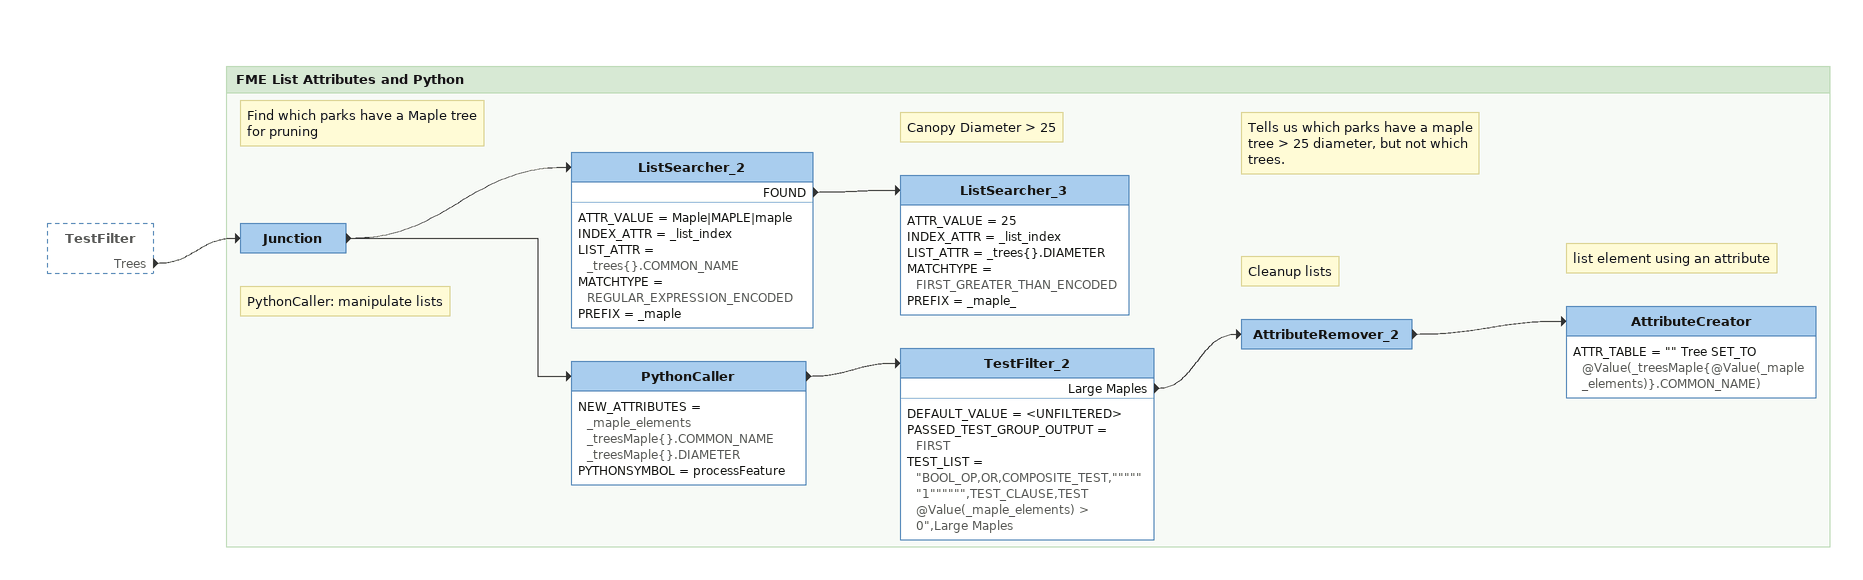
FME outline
TestFilter [outside]
    Trees -> Junction

Bookmark: FME List Attributes and Python
Junction
    -> ListSearcher_2
    -> PythonCaller
Note: Find which parks have a Maple tree for pruning
ListSearcher_2
    ATTR_VALUE = Maple|MAPLE|maple
    INDEX_ATTR = _list_index
    LIST_ATTR = _trees{}.COMMON_NAME
    MATCHTYPE = REGULAR_EXPRESSION_ENCODED
    PREFIX = _maple
    FOUND -> ListSearcher_3
Note: Canopy Diameter > 25
Note: Tells us which parks have a maple tree > 25 diameter, but not which trees.
ListSearcher_3
    ATTR_VALUE = 25
    INDEX_ATTR = _list_index
    LIST_ATTR = _trees{}.DIAMETER
    MATCHTYPE = FIRST_GREATER_THAN_ENCODED
    PREFIX = _maple_
Note: PythonCaller: manipulate lists
PythonCaller
    NEW_ATTRIBUTES = _maple_elements _treesMaple{}.COMMON_NAME _treesMaple{}.DIAMETER
    PYTHONSYMBOL = processFeature
    -> TestFilter_2
TestFilter_2
    DEFAULT_VALUE = <UNFILTERED>
    PASSED_TEST_GROUP_OUTPUT = FIRST
    TEST_LIST = "BOOL_OP,OR,COMPOSITE_TEST,""""""1"""""",TEST_CLAUSE,TEST @Value(_maple_elements) > 0",Large Maples
    Large Maples -> AttributeRemover_2
Note: Cleanup lists
AttributeRemover_2
    -> AttributeCreator
Note: list element using an attribute
AttributeCreator
    ATTR_TABLE = "" Tree SET_TO @Value(_treesMaple{@Value(_maple_elements)}.COMMON_NAME)
